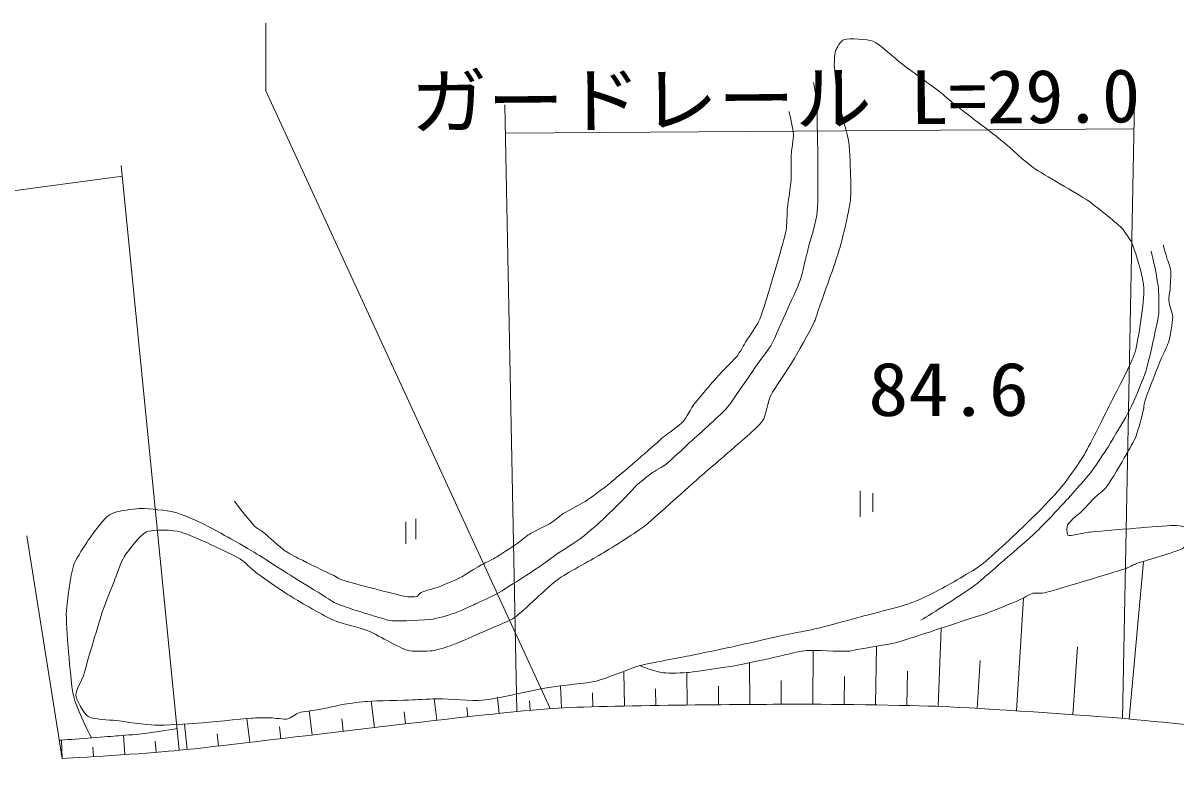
# Model space of a CAD drawing. Units: millimetres, scale not verified. Extents: x 40000 to 680000, y 20000 to 380000.
# Drawn here: x 369014 to 424112, y 299696 to 335190 of the extents above; entities that cross this region are included whole.
import ezdxf
from ezdxf.enums import TextEntityAlignment as Align

# ---------------------------------------------------------------- set-up
doc = ezdxf.new("R2010")
doc.units = ezdxf.units.MM
doc.header["$LTSCALE"] = 1000
doc.layers.add('M-WORK', color=1, linetype='Continuous', lineweight=13)
doc.styles.add('ＭＳ ゴシック', font='')
doc.styles.get('ＭＳ ゴシック').set_extended_font_data('MS Gothic')

msp = doc.modelspace()

# ---------------------------------------------------------------- linework, layer by layer
at = {"layer": 'M-WORK'}
for p, q in [((392619, 302293), (392041, 331289)), ((422135, 331443), (421559, 301966)), ((392069, 329923), (422107, 330139)), ((315319, 319993), (373767, 327881)), ((373700, 328387), (376476, 300442)), ((409023, 312844), (409013, 311598)), ((409629, 312728), (409624, 311831)), ((387301, 311360), (387308, 310315)), ((387790, 311503), (387790, 310532)), ((369201, 310693), (370880, 300059)), ((421883, 301937), (422562, 309469)), ((416484, 302327), (416834, 307728)), ((412750, 302541), (412888, 306279)), ((409751, 302609), (409795, 305411)), ((419184, 302144), (419413, 305380)), ((406751, 302643), (406767, 305212)), ((414618, 302443), (414753, 304728)), ((397752, 302560), (397718, 304177)), ((400751, 302607), (400733, 304158)), ((403751, 302634), (403737, 304627)), ((411250, 302582), (411285, 304217)), ((405251, 302643), (405244, 303784)), ((408251, 302629), (408266, 303972)), ((394753, 302465), (394699, 303526)), ((396252, 302523), (396232, 303192)), ((399251, 302587), (399239, 303379)), ((402251, 302622), (402243, 303508)), ((385803, 301529), (385654, 302788)), ((388783, 301877), (388665, 302904)), ((391765, 302206), (391687, 302953)), ((393257, 302354), (393216, 302805)), ((379845, 300821), (379711, 301960)), ((382824, 301175), (382687, 302323)), ((384313, 301353), (384242, 301954)), ((387293, 301704), (387226, 302276)), ((390273, 302045), (390224, 302488)), ((376864, 300482), (376735, 301694)), ((381334, 300998), (381267, 301569)), ((370880, 300059), (370849, 300929)), ((373874, 300236), (373811, 301155)), ((375370, 300346), (375328, 300879)), ((378355, 300648), (378288, 301235)), ((372378, 300138), (372350, 300585))]:
    msp.add_line(p, q, dxfattribs=at)
msp.add_lwpolyline([(380616, 335190), (380617, 331946), (394210, 302433)], dxfattribs=at)
for points, knots in [([(371911, 304047), (372082, 304677), (372640, 306554), (372842, 307175), (372931, 307448), (373256, 308248), (373363, 308515), (373457, 308750), (373708, 309475), (373847, 309688), (374022, 309955), (374617, 310749), (374908, 310879), (375204, 311011), (376217, 310969), (376528, 310879), (377128, 310706), (378825, 309890), (379376, 309595), (379553, 309500), (379978, 309062), (380139, 308943), (380473, 308697), (381498, 307988), (381852, 307770), (382244, 307529), (383442, 306840), (383862, 306653), (384168, 306518), (385153, 306296), (385463, 306169), (385860, 306008), (386972, 305347), (387381, 305220), (387608, 305149), (388335, 305174), (388572, 305201), (388764, 305223), (389322, 305393), (389503, 305462), (389889, 305609), (391023, 306114), (391402, 306281), (391623, 306378), (392305, 306641), (392500, 306784), (392944, 307110), (394122, 308281), (394566, 308608), (394941, 308884), (396180, 309538), (396577, 309781), (396995, 310037), (398255, 310802), (398643, 311102), (399181, 311519), (400681, 312906), (401193, 313355), (401523, 313644), (402523, 314496), (402850, 314788), (403156, 315062), (404116, 315852), (404358, 316184), (404508, 316390), (404634, 317168), (404749, 317394), (404923, 317738), (405594, 318683), (405791, 319014), (406004, 319372), (406612, 320465), (406797, 320838), (406870, 320987), (407021, 321463), (407076, 321620), (407260, 322146), (407820, 323721), (407992, 324251), (408059, 324460), (408221, 325098), (408271, 325312), (408333, 325579), (408517, 326380), (408550, 326652), (408577, 326866), (408575, 327516), (408569, 327732), (408560, 328082), (408528, 329135), (408476, 329482), (408420, 329853), (408100, 330937), (408029, 331306), (407962, 331653), (407813, 332704), (407787, 333056), (407775, 333216), (407792, 333704), (407843, 333856), (407885, 333983), (408105, 334363), (408234, 334396), (408504, 334467), (409371, 334428), (409630, 334322), (409949, 334190), (410714, 333469), (410989, 333261), (411358, 332981), (412483, 332165), (412851, 331883), (412982, 331782), (413353, 331446), (413483, 331343), (413952, 330973), (415382, 329893), (415848, 329519), (416142, 329282), (416971, 328505), (417281, 328290), (417785, 327941), (419400, 327054), (419906, 326708), (420247, 326475), (421213, 325695), (421507, 325405), (421644, 325270), (421974, 324785), (422041, 324604), (422192, 324202), (422573, 322954), (422583, 322524), (422596, 321908), (422327, 320065), (422157, 319473), (422012, 318969), (421259, 317576), (421026, 317106), (420775, 316597), (420022, 315070), (419737, 314580), (419545, 314251), (418889, 313317), (418646, 313024), (418363, 312682), (417436, 311724), (417117, 311415), (416667, 310979), (415302, 309681), (414804, 309301), (414428, 309013), (413186, 308316), (412769, 308091), (412507, 307949), (411696, 307561), (411413, 307466), (410901, 307294), (409328, 306902), (408807, 306761), (408432, 306660), (407310, 306346), (406932, 306256), (406642, 306186), (405761, 306026), (405469, 305963), (404923, 305845), (403289, 305471), (402743, 305352), (402388, 305274), (401318, 305052), (400962, 304979), (400467, 304879), (398975, 304619), (398488, 304487), (398062, 304372), (396836, 303850), (396407, 303746), (395983, 303644), (394677, 303539), (394247, 303467), (393586, 303356), (391620, 302904), (390952, 302834), (390541, 302791), (389300, 302906), (388886, 302909), (388636, 302910), (387888, 302862), (387639, 302853), (387203, 302836), (385896, 302806), (385461, 302778), (385244, 302765), (384596, 302684), (384381, 302648), (384130, 302606), (383384, 302434), (383134, 302387), (382949, 302353), (382384, 302293), (382203, 302238), (382085, 302203), (381785, 301962), (381663, 301941), (381502, 301912), (381008, 301993), (380844, 301996), (380662, 302000), (380114, 301991), (379932, 301978), (379417, 301939), (377878, 301773), (377363, 301736), (376954, 301706), (375725, 301629), (375315, 301643), (374937, 301655), (373811, 301818), (373435, 301866), (373174, 301900), (372353, 301909), (372132, 302052), (371931, 302183), (371547, 302855), (371536, 303095), (371528, 303299), (371858, 303850), (371911, 304047)], [0, 0, 0, 0, 1, 1, 1, 2, 2, 2, 3, 3, 3, 4, 4, 4, 5, 5, 5, 6, 6, 6, 7, 7, 7, 8, 8, 8, 9, 9, 9, 10, 10, 10, 11, 11, 11, 12, 12, 12, 13, 13, 13, 14, 14, 14, 15, 15, 15, 16, 16, 16, 17, 17, 17, 18, 18, 18, 19, 19, 19, 20, 20, 20, 21, 21, 21, 22, 22, 22, 23, 23, 23, 24, 24, 24, 25, 25, 25, 26, 26, 26, 27, 27, 27, 28, 28, 28, 29, 29, 29, 30, 30, 30, 31, 31, 31, 32, 32, 32, 33, 33, 33, 34, 34, 34, 35, 35, 35, 36, 36, 36, 37, 37, 37, 38, 38, 38, 39, 39, 39, 40, 40, 40, 41, 41, 41, 42, 42, 42, 43, 43, 43, 44, 44, 44, 45, 45, 45, 46, 46, 46, 47, 47, 47, 48, 48, 48, 49, 49, 49, 50, 50, 50, 51, 51, 51, 52, 52, 52, 53, 53, 53, 54, 54, 54, 55, 55, 55, 56, 56, 56, 57, 57, 57, 58, 58, 58, 59, 59, 59, 60, 60, 60, 61, 61, 61, 62, 62, 62, 63, 63, 63, 64, 64, 64, 65, 65, 65, 66, 66, 66, 67, 67, 67, 68, 68, 68, 69, 69, 69, 70, 70, 70, 71, 71, 71, 72, 72, 72, 73, 73, 73, 74, 74, 74, 75, 75, 75, 76, 76, 76, 76]), ([(406787, 332352), (406844, 332158), (406940, 331554), (406946, 331351), (406977, 330317), (407036, 327211), (406972, 326179), (406949, 325799), (406604, 324702), (406513, 324332), (406443, 324053), (406261, 323207), (406167, 322935), (406058, 322621), (405637, 321718), (405502, 321415), (405354, 321086), (404921, 320091), (404749, 319773), (404657, 319604), (404295, 319152), (404185, 318994), (404003, 318735), (403471, 317950), (403289, 317691), (403154, 317499), (402759, 316912), (402597, 316742), (402267, 316395), (401191, 315440), (400839, 315115), (400621, 314915), (399979, 314298), (399748, 314112), (399618, 314008), (399174, 313767), (399038, 313670), (398888, 313562), (398457, 313213), (398321, 313088), (398207, 312983), (397902, 312632), (397793, 312522), (397555, 312283), (396835, 311572), (396586, 311345), (396404, 311178), (395836, 310698), (395637, 310550), (395423, 310392), (394746, 309969), (394527, 309818), (394362, 309705), (393884, 309343), (393719, 309229), (393547, 309111), (393021, 308772), (392845, 308660), (392608, 308509), (391899, 308052), (391653, 307916), (391455, 307806), (390836, 307530), (390631, 307435), (390455, 307354), (389930, 307101), (389747, 307036), (389524, 306957), (388843, 306744), (388608, 306713), (388219, 306662), (387042, 306603), (386651, 306628), (386447, 306641), (385860, 306846), (385663, 306903), (385477, 306958), (384917, 307127), (384733, 307188), (384575, 307241), (384103, 307401), (383954, 307473), (383807, 307544), (383399, 307815), (383261, 307900), (382938, 308100), (381967, 308696), (381646, 308898), (381350, 309083), (380472, 309656), (380174, 309838), (379930, 309987), (379188, 310412), (378939, 310550), (378666, 310702), (377845, 311158), (377562, 311291), (377303, 311413), (376511, 311755), (376232, 311823), (375928, 311897), (374988, 311991), (374675, 311994), (374447, 311996), (373767, 311899), (373544, 311852), (373445, 311830), (373159, 311714), (373079, 311652), (372969, 311568), (372700, 311248), (372614, 311139), (372485, 310976), (372118, 310470), (372006, 310294), (371878, 310093), (371483, 309487), (371417, 309259), (371296, 308841), (371112, 307546), (371084, 307112), (371062, 306765), (371140, 305721), (371170, 305374), (371211, 304896), (371316, 303455), (371436, 302990), (371542, 302578), (372057, 301396), (372287, 301038)], [0, 0, 0, 0, 1, 1, 1, 2, 2, 2, 3, 3, 3, 4, 4, 4, 5, 5, 5, 6, 6, 6, 7, 7, 7, 8, 8, 8, 9, 9, 9, 10, 10, 10, 11, 11, 11, 12, 12, 12, 13, 13, 13, 14, 14, 14, 15, 15, 15, 16, 16, 16, 17, 17, 17, 18, 18, 18, 19, 19, 19, 20, 20, 20, 21, 21, 21, 22, 22, 22, 23, 23, 23, 24, 24, 24, 25, 25, 25, 26, 26, 26, 27, 27, 27, 28, 28, 28, 29, 29, 29, 30, 30, 30, 31, 31, 31, 32, 32, 32, 33, 33, 33, 34, 34, 34, 35, 35, 35, 36, 36, 36, 37, 37, 37, 38, 38, 38, 39, 39, 39, 40, 40, 40, 41, 41, 41, 42, 42, 42, 43, 43, 43, 43]), ([(379123, 312351), (379296, 312099), (379866, 311379), (380073, 311154), (380142, 311079), (380411, 310924), (380491, 310860), (380702, 310688), (381307, 310138), (381526, 309976), (381652, 309884), (382070, 309667), (382210, 309597), (382538, 309430), (383533, 308952), (383863, 308789), (383949, 308747), (384198, 308598), (384290, 308571), (384883, 308398), (386678, 307925), (387282, 307792), (387389, 307768), (387726, 307765), (387833, 307792), (387886, 307806), (387981, 307960), (388032, 307982), (388206, 308057), (388758, 308199), (388934, 308267), (389148, 308349), (389776, 308626), (389979, 308732), (390159, 308826), (390667, 309164), (390843, 309264), (390984, 309344), (391425, 309552), (391565, 309635), (391773, 309757), (392382, 310153), (392581, 310290), (392709, 310377), (393067, 310674), (393199, 310755), (393404, 310882), (394057, 311199), (394263, 311325), (394396, 311407), (394757, 311708), (394889, 311791), (395081, 311910), (395688, 312209), (395877, 312332), (396116, 312487), (396804, 312998), (397026, 313177), (397382, 313464), (398418, 314361), (398764, 314659), (398935, 314805), (399437, 315256), (399610, 315400), (399796, 315554), (400395, 315973), (400559, 316150), (400695, 316296), (400968, 316838), (401091, 316995), (401349, 317325), (402179, 318270), (402459, 318581), (402586, 318722), (403007, 319107), (403124, 319256), (403234, 319396), (403494, 319865), (403589, 320016), (403703, 320197), (404080, 320723), (404169, 320918), (404294, 321195), (404565, 322070), (404653, 322361), (404828, 322944), (405347, 324693), (405479, 325287), (405526, 325499), (405524, 326154), (405546, 326370), (405573, 326636), (405704, 327428), (405723, 327695), (405740, 327933), (405712, 328652), (405723, 328891), (405733, 329090), (405839, 329681), (405828, 329879), (405816, 330102), (405684, 330761), (405609, 330971)], [0, 0, 0, 0, 1, 1, 1, 2, 2, 2, 3, 3, 3, 4, 4, 4, 5, 5, 5, 6, 6, 6, 7, 7, 7, 8, 8, 8, 9, 9, 9, 10, 10, 10, 11, 11, 11, 12, 12, 12, 13, 13, 13, 14, 14, 14, 15, 15, 15, 16, 16, 16, 17, 17, 17, 18, 18, 18, 19, 19, 19, 20, 20, 20, 21, 21, 21, 22, 22, 22, 23, 23, 23, 24, 24, 24, 25, 25, 25, 26, 26, 26, 27, 27, 27, 28, 28, 28, 29, 29, 29, 30, 30, 30, 31, 31, 31, 32, 32, 32, 33, 33, 33, 34, 34, 34, 34]), ([(398488, 304487), (398702, 304385), (399388, 304180), (399623, 304148), (399864, 304115), (400596, 304143), (400838, 304167), (401277, 304210), (402584, 304409), (403018, 304483), (403325, 304536), (404240, 304734), (404545, 304800), (404739, 304842), (405318, 304981), (405513, 305023), (405698, 305063), (406254, 305200), (406443, 305209), (406838, 305230), (408022, 305163), (408417, 305172), (408515, 305174), (408804, 305248), (408901, 305265), (409262, 305330), (410351, 305490), (410706, 305582), (411213, 305714), (412703, 306220), (413201, 306382), (413596, 306511), (414783, 306893), (415174, 307034), (415465, 307139), (416324, 307488), (416607, 307611), (416745, 307670), (417134, 307904), (417278, 307946), (417385, 307977), (417728, 307936), (417836, 307965), (418621, 308175), (420952, 308891), (421727, 309137), (421832, 309171), (422125, 309325), (422229, 309361), (422547, 309470), (423512, 309757), (423830, 309863), (423959, 309906), (424352, 310028), (424463, 310105), (424528, 310150), (424657, 310363), (424668, 310440), (424685, 310567), (424677, 310977), (424594, 311073), (424516, 311162), (424134, 311185), (424016, 311185), (423695, 311185), (422735, 311099), (422415, 311073), (421935, 311035), (420493, 310920), (420014, 310869), (419864, 310853), (419419, 310759), (419269, 310738), (419207, 310729), (418989, 310668), (418953, 310720), (418896, 310802), (418882, 311136), (418934, 311222), (419047, 311406), (419564, 311814), (419716, 311967), (419817, 312067), (420099, 312388), (420200, 312488), (420315, 312601), (420700, 312899), (420796, 313028), (421008, 313316), (421547, 314245), (421727, 314554), (421830, 314733), (422137, 315274), (422211, 315467), (422305, 315712), (422501, 316477), (422564, 316732), (422580, 316794), (422582, 316988), (422602, 317049), (422683, 317302), (422972, 318047), (423067, 318296), (423136, 318476), (423346, 319013), (423421, 319190), (423484, 319340), (423712, 319777), (423756, 319934), (423821, 320171), (423958, 320899), (423961, 321144), (423962, 321301), (423790, 321751), (423774, 321908), (423763, 322019), (423823, 322354), (423830, 322466), (423842, 322641), (423885, 323167), (423867, 323341), (423855, 323472), (423719, 323847), (423681, 323974), (423645, 324097), (423533, 324465), (423495, 324588)], [0, 0, 0, 0, 1, 1, 1, 2, 2, 2, 3, 3, 3, 4, 4, 4, 5, 5, 5, 6, 6, 6, 7, 7, 7, 8, 8, 8, 9, 9, 9, 10, 10, 10, 11, 11, 11, 12, 12, 12, 13, 13, 13, 14, 14, 14, 15, 15, 15, 16, 16, 16, 17, 17, 17, 18, 18, 18, 19, 19, 19, 20, 20, 20, 21, 21, 21, 22, 22, 22, 23, 23, 23, 24, 24, 24, 25, 25, 25, 26, 26, 26, 27, 27, 27, 28, 28, 28, 29, 29, 29, 30, 30, 30, 31, 31, 31, 32, 32, 32, 33, 33, 33, 34, 34, 34, 35, 35, 35, 36, 36, 36, 37, 37, 37, 38, 38, 38, 39, 39, 39, 40, 40, 40, 41, 41, 41, 42, 42, 42, 42]), ([(411921, 306660), (412441, 306957), (413952, 307931), (414437, 308283), (414780, 308533), (415731, 309383), (416052, 309660), (416329, 309901), (417163, 310622), (417429, 310875), (417667, 311101), (418346, 311814), (418569, 312055), (418856, 312368), (419715, 313310), (419980, 313643), (420179, 313893), (420712, 314694), (420882, 314966), (421101, 315317), (421739, 316384), (421924, 316754), (422098, 317100), (422547, 318172), (422671, 318538), (422767, 318824), (422958, 319709), (423024, 320004), (423082, 320268), (423264, 321063), (423288, 321333), (423312, 321594), (423293, 322383), (423261, 322643), (423220, 322978), (423016, 323973), (422922, 324298)], [0, 0, 0, 0, 1, 1, 1, 2, 2, 2, 3, 3, 3, 4, 4, 4, 5, 5, 5, 6, 6, 6, 7, 7, 7, 8, 8, 8, 9, 9, 9, 10, 10, 10, 11, 11, 11, 12, 12, 12, 12]), ([(370880, 300059), (372001, 300098), (375360, 300328), (376476, 300442), (380005, 300801), (390561, 302158), (394098, 302425), (396392, 302599), (403300, 302632), (405601, 302645), (407068, 302654), (411470, 302596), (412936, 302534), (414684, 302459), (419923, 302106), (421666, 301957), (422961, 301845), (426842, 301445), (428124, 301229), (429056, 301073), (431809, 300381), (432711, 300099), (434139, 299654), (438380, 298176), (439761, 297601), (441300, 296961), (445810, 294793), (447293, 294031), (448824, 293244), (453330, 290716), (454824, 289861), (455221, 289634), (456374, 288891), (456746, 288625), (457578, 288029), (460026, 286173), (460841, 285553), (461739, 284870), (464415, 282798), (465309, 282109), (465889, 281662), (467630, 280320), (468213, 279876), (468669, 279527), (470027, 278466), (470502, 278144), (471264, 277628), (473606, 276164), (474393, 275687), (475304, 275136), (478079, 273556), (478991, 273007), (480235, 272257), (483938, 269958), (485171, 269190), (485893, 268741), (488041, 267366), (488764, 266919), (489348, 266558), (491120, 265508), (491705, 265151), (492315, 264779), (494119, 263623), (494740, 263271), (495039, 263101), (495978, 262671), (496298, 262545), (497219, 262180), (500005, 261147), (500939, 260816), (501567, 260594), (503463, 259962), (504103, 259779), (504881, 259557), (507231, 258944), (508026, 258795), (508848, 258641), (512003, 258425), (512739, 258246), (513841, 258292), (514973, 258275), (515669, 258294), (516562, 258414), (519116, 258474), (519962, 258560), (520247, 258589), (521029, 258691), (521296, 258795), (522062, 259092), (524297, 260133), (525046, 260470), (525690, 260761), (527643, 261594), (528264, 261933), (528804, 262229), (530315, 263298), (530830, 263635), (531416, 264018), (533182, 265153), (533768, 265536), (534257, 265856), (535728, 266804), (536202, 267145), (536633, 267456), (537868, 268470), (538289, 268794), (538559, 269002), (539385, 269602), (539659, 269805), (539976, 270039), (540928, 270737), (541241, 270975), (541876, 271456), (543770, 272915), (544403, 273399), (544885, 273768), (546336, 274869), (546818, 275238), (547242, 275562), (548512, 276539), (548934, 276866), (549171, 277049), (549897, 277583), (550115, 277789), (550468, 278121), (551455, 279190), (551784, 279546), (551996, 279776), (552609, 280490), (552822, 280719), (552945, 280852), (553225, 281142), (553471, 281393)], [0, 0, 0, 0, 1, 1, 1, 2, 2, 2, 3, 3, 3, 4, 4, 4, 5, 5, 5, 6, 6, 6, 7, 7, 7, 8, 8, 8, 9, 9, 9, 10, 10, 10, 11, 11, 11, 12, 12, 12, 13, 13, 13, 14, 14, 14, 15, 15, 15, 16, 16, 16, 17, 17, 17, 18, 18, 18, 19, 19, 19, 20, 20, 20, 21, 21, 21, 22, 22, 22, 23, 23, 23, 24, 24, 24, 25, 25, 25, 26, 26, 26, 27, 27, 27, 28, 28, 28, 29, 29, 29, 30, 30, 30, 31, 31, 31, 32, 32, 32, 33, 33, 33, 34, 34, 34, 35, 35, 35, 36, 36, 36, 37, 37, 37, 38, 38, 38, 39, 39, 39, 40, 40, 40, 41, 41, 41, 42, 42, 42, 43, 43, 43, 44, 44, 44, 44]), ([(370744, 300921), (371288, 300961), (372919, 301086), (373463, 301128), (373705, 301147), (374430, 301201), (374671, 301230), (375012, 301271), (376034, 301420), (376373, 301478)], [0, 0, 0, 0, 1, 1, 1, 2, 2, 2, 3, 3, 3, 3])]:
    msp.add_open_spline(points, degree=3, knots=knots, dxfattribs=at)

# ---------------------------------------------------------------- texts
at = {"layer": 'M-WORK', "style": 'ＭＳ ゴシック', "width": 1.05}
msp.add_text('ガードレール L=29.0', height=2566, rotation=0.495, dxfattribs=at).set_placement((387543, 329381), align=Align.BOTTOM_LEFT)
at = {"layer": 'M-WORK', "style": 'ＭＳ ゴシック', "width": 1.1}
msp.add_text('84.6', height=2566, dxfattribs=at).set_placement((409406, 315650), align=Align.BOTTOM_LEFT)

doc.saveas('drawing.dxf')
